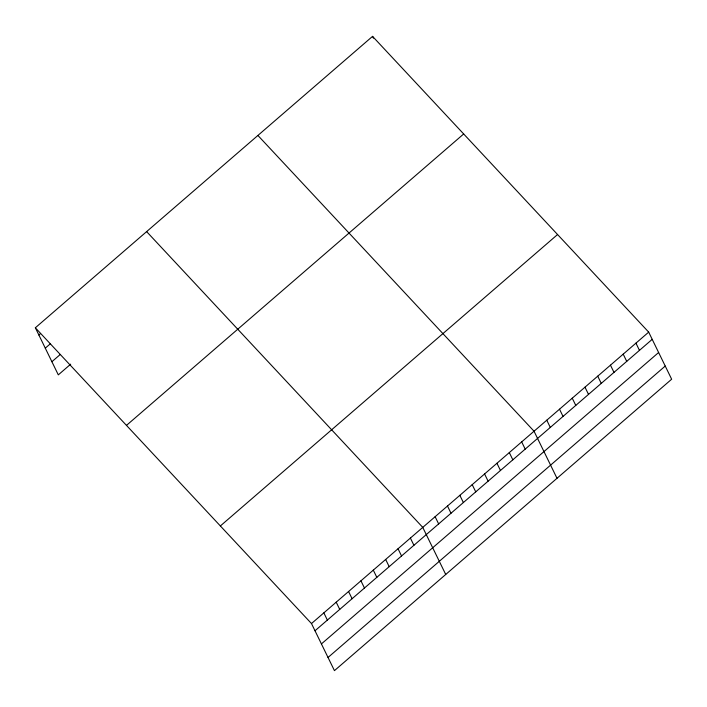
<?xml version="1.0" encoding="UTF-8"?>
<svg xmlns="http://www.w3.org/2000/svg" width="707" height="707" viewBox="0 0 707 707"><rect width="100%" height="100%" fill="white"/><g stroke="black" fill="none" stroke-linecap="round" stroke-linejoin="round"><path stroke-width="1.06" d="M35.35 327.783L372.554 36.366L648.69 332.131L671.65 379.217L334.446 670.634L311.487 623.556L35.35 327.783L58.31 374.869L70.673 364.176M38.867 335.003L40.52 333.571M45.283 348.153L50.232 343.885M51.894 361.71L60.139 354.587M126.473 425.393L463.677 133.968M220.363 525.955L557.567 234.53M311.487 623.556L648.69 332.131M315.004 630.768L652.207 339.351M321.42 643.927L658.624 352.501M328.03 657.475L665.234 366.058M257.905 135.452L534.041 431.217L557.001 478.294M146.623 231.613L422.759 527.387L445.719 574.464M635.947 343.142L639.464 350.354M623.212 354.154L626.729 361.365M610.468 365.166L613.985 372.377M597.733 376.168L601.25 383.388M584.989 387.18L588.516 394.391M572.255 398.191L575.772 405.403M559.52 409.203L563.037 416.414M372.554 36.366L373.437 38.169M546.776 420.205L550.293 427.426M521.678 441.902L525.195 449.113M509.314 452.586L512.831 459.806M496.95 463.271L500.468 470.491M484.578 473.955L488.104 481.175M472.214 484.649L475.74 491.86M459.85 495.333L463.368 502.544M447.487 506.018L451.004 513.229M435.123 516.702L438.64 523.914M410.396 538.071L413.913 545.283M398.032 548.756L401.549 555.967M385.668 559.44L389.186 566.661M373.305 570.125L376.822 577.345M360.941 580.809L364.459 588.03M348.578 591.503L352.095 598.714M336.214 602.187L339.731 609.399M323.85 612.872L327.368 620.083"/></g></svg>
